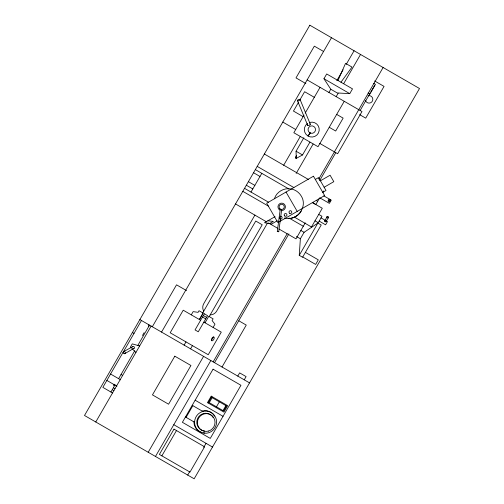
<?xml version="1.0" encoding="UTF-8"?>
<svg xmlns="http://www.w3.org/2000/svg" width="504" height="504" viewBox="0 0 504 504"><rect width="100%" height="100%" fill="white"/><g stroke="black" fill="none" stroke-linecap="round" stroke-linejoin="round"><path stroke-width="0.76" d="M299.25 255.326L300.365 238.77L304.088 232.319L317.873 223.07L321.212 225.004L302.589 257.254L299.25 255.326L317.873 223.07M277.307 231.519L280.186 209.689L280.936 209.67L281.623 209.884L278.75 231.714L277.307 231.519L278.75 231.714M280.936 209.67L280.199 209.727M326.995 216.707L324.708 221.18A0.863 0.687 30 0 0 325.767 221.792L328.495 217.571A0.863 0.687 30 0 0 327.669 216.411A0.863 0.687 30 0 0 327.077 217.438A0.863 0.687 30 0 0 328.495 217.571M274.415 198.759L275.499 196.138A14.899 14.899 0 0 1 288.401 188.685L292.257 189.195A14.899 14.899 0 0 1 301.304 196.138C308.108 206.911 296.717 221.754 284.546 217.974M337.976 80.483L345.555 63.353L352.012 67.082L340.962 82.209M132.439 347.004L132.577 346.765A1.159 1.021 61.1 0 1 134.392 348.069L124.872 353.575M309.897 142.191L302.526 154.955L296.232 158.401L295.388 157.91L296.528 155.919M141.46 320.494L102.854 387.368L112.531 392.956M113.513 385.661L114.339 384.231M142.475 335.5L144.119 332.653M110.918 392.024L115.145 384.697M118.717 378.517L134.707 350.816M137.762 345.517L149.524 325.149M95.766 421.987L151.137 326.075M152.321 326.762L176.532 284.829L186.549 290.613M161.545 332.086L331.506 37.712M298.462 102.394L293.454 111.069L303.131 116.657M300 99.723L304.624 91.715L314.301 97.303M250.992 192.068L261.803 173.344M323.946 78.737L326.699 73.968L352.504 88.868L349.751 93.637L337.239 92.957L330.788 89.233L323.946 78.737L349.751 93.637M304.013 115.12L293.845 132.741L318.03 146.708L344.245 101.304M305.191 113.091L320.053 87.337M191.287 314.855L193.152 311.63L198.116 312.341L199.042 310.729L203.181 313.116L199.458 319.567M254.917 215.063L203.742 303.698A7.447 7.447 0 0 0 203.742 311.151M283.651 165.287L300.195 136.641M328.923 92.459L330.788 89.233M184.124 345.12L185.989 341.895M202.747 312.871L255.761 221.048L262.212 224.771L209.198 316.594M296.232 158.401L296.068 151.225L303.824 137.787M336.804 80.678L343.085 69.798M346.229 64.355L354.085 50.746M199.351 319.511L203.074 313.06M295.388 157.91L296.547 155.906M205.04 322.793L208.769 316.342L213.11 318.849L212.108 320.588L214.969 324.223L213.104 327.449M190.575 348.85L192.44 345.624M336.181 96.648L338.146 93.246M343.646 83.727L360.536 54.47M267.422 223.19L216.644 311.151A7.447 7.447 0 0 1 210.193 314.874M296.163 173.42L313.097 144.087M211.466 340.376L213.438 336.956M148.208 452.264L203.578 356.353M155.465 456.454L210.836 360.543M213.154 361.885L287.135 233.743M318.711 179.052L383.109 67.511M214.534 362.678L288.905 233.869M319.599 180.709L335.733 152.762M360.127 110.508L369.968 93.467M370.755 92.106L374.686 85.289M161.872 455.849L176.476 430.555M186.096 417.35L192.843 405.67M222.043 367.013L246.254 325.086L238.852 320.809M305.248 222.856L296.006 238.858L279.021 229.055M319.567 198.053L315.825 204.536L312.467 202.589M322.888 192.308L323.669 190.953M208.127 402.979L211.85 396.528M216.455 406.816L219.334 401.827M237.787 376.104L239.646 372.878L246.097 376.601L244.238 379.827M223.007 410.596L225.887 405.607M187.715 475.077L189.668 471.7M203.711 447.376L206.048 443.325M310.388 133.012L308.064 136.042L309.922 132.817A3.723 3.723 0 0 1 309.651 126.542A3.723 3.723 0 0 1 315.454 128.948A3.723 3.723 0 0 1 310.823 133.188L309.922 132.817L310.313 133.113M315.321 179.443L318.547 177.578L326 190.481L322.774 192.339M320.412 180.804L330.089 175.216L333.812 181.667L324.135 187.255M275.058 216.632L264.499 222.73L271.725 223.965L277.162 220.828M269.552 223.593L273.319 221.42L267.914 220.758M123.575 351.66L132.766 346.582M134.064 348.491L133.831 348.611A1.159 1.021 61.1 0 1 133.018 348.529M288.382 188.691L288.811 188.937L255.352 169.615M139.652 345.971L132.262 343.873L130.41 347.086L131.525 348.163M323.511 51.44L314.339 46.148L296.006 77.906L305.834 83.576M374.636 80.955L384.054 86.398L365.721 118.157L359.667 114.66M373.653 83.33L375.461 84.376L369.873 94.053L368.065 93.007M307.15 79.89L361.985 111.548L337.636 153.726L319.731 143.388M336.685 114.395L343.136 118.125L335.689 131.021L329.238 127.298M282.801 122.069L295.703 129.515M296.068 151.225L302.526 154.955M264.354 154.016L308.624 179.569M323.789 195.848L331.254 200.157L329.396 203.383L319.889 197.896M257.21 166.389L293.908 187.576M316.329 200.523L317.69 201.31M312.43 202.57L322.276 208.259L311.466 226.983L294.361 217.104M253.55 172.74L260.001 176.463M318.736 214.395L321.962 216.26L318.238 222.711L315.013 220.847M321.029 217.873L327.48 221.596L325.615 224.822L319.164 221.099M324.671 221.048L325.899 221.754M248.396 181.667L254.848 185.39M246.343 185.22L252.794 188.943M244.541 188.338L268.5 202.173M242.808 191.337L268.632 206.243M289.019 218.018L303.288 226.252M300.863 230.454L304.088 232.319M296.491 236.534L300.365 238.77M235.532 203.944L266.786 221.993M268.449 222.951L277.792 228.344M305.399 252.391L318.301 259.844L315.649 264.43L302.747 256.983M203.358 315.536L206.583 317.4M202.501 317.022L205.727 318.887M200.636 320.248L183.223 310.199L170.188 332.779L208.234 354.74L221.269 332.161L203.862 322.113M139.873 319.574L249.543 382.889M132.426 332.476L134.014 333.396M195.143 400.214L223.033 416.317M192.207 405.304L202.828 411.434M121.036 374.491L122.648 375.423M185.459 416.984L194.576 422.245A11.176 10.956 -60 0 0 211.006 431.733A11.176 10.956 -60 0 0 211.17 412.474A11.176 10.956 -60 0 0 194.576 422.245M110.559 374.018L120.639 379.84M106.854 380.438L116.934 386.253M113.381 387.752L114.994 388.685M173.798 424.702L212.499 447.048M112.279 389.655L113.891 390.587M132.18 348.793L135.929 352.422M286.039 192.043L297.215 211.397M300.075 99.515L310.294 124.179M297.473 100.668L307.692 125.332M329.811 200.756L329.729 201.424A0.888 0.882 30 0 1 328.514 201.745A0.888 0.882 30 0 1 328.186 200.535L328.721 200.126A0.888 0.882 30 0 1 328.954 200.094M148.718 324.683L148.787 326.428M368.122 95.773A3.723 3.723 0 0 1 372.683 98.412A3.723 3.723 0 0 1 370.049 102.973A3.723 3.723 0 0 1 365.488 100.34M309.859 122.396A7.447 7.447 0 0 1 319.158 130.675A7.447 7.447 0 0 1 307.875 135.935A7.447 7.447 0 0 1 307.516 123.493M309.689 123.953A1.424 0.636 -22.5 0 1 310.193 124.664A1.424 0.636 -22.5 0 1 308.511 125.54A1.424 0.636 -22.5 0 1 307.705 124.979M202.192 411.069A11.176 10.956 -60 0 1 214.528 416.14M204.851 432.898A11.176 10.956 -60 0 1 203.414 432.816M202.009 432.545A11.176 10.956 -60 0 1 193.939 421.873M202.501 430.536A8.94 8.763 -60 0 1 198.885 416.487A8.94 8.763 -60 0 1 213.249 417.633M204.744 431.021A8.94 8.763 -60 0 1 203.232 430.762M324.727 220.639A0.863 0.687 30 0 1 325.401 220.336M326.252 220.954A0.863 0.687 30 0 1 326.227 221.502M301.304 211.031A14.899 14.899 0 0 1 288.401 218.484M280.356 216.342A1.399 1.399 0 0 1 282.108 217.873A1.399 1.399 0 0 1 280.022 218.906M279.506 218.389A1.399 1.399 0 0 1 279.506 216.997M279.827 210.08A3.723 3.723 0 0 1 279.298 204A3.723 3.723 0 0 1 285.188 205.582A3.723 3.723 0 0 1 281.692 210.578M309.834 25.2L84.502 415.485L194.166 478.8L419.498 88.515L309.834 25.2M174.806 356.183L152.46 394.89L168.588 404.202L190.934 365.495L174.806 356.183M204.359 313.797L195.048 329.925L198.274 331.789L207.585 315.661L204.359 313.797M174 429.125L159.396 454.419L189.989 472.084L204.593 446.79L174 429.125M213.06 369.18L182.391 422.308L210.275 438.404L240.95 385.283L213.06 369.18M211.214 396.163L207.491 402.614L223.94 412.108L227.663 405.657L211.214 396.163M212.146 397.675L209.267 402.664L223.644 410.968L226.523 405.978L212.146 397.675M313.463 176.217L266.685 203.219L277.862 222.573L324.633 195.565L313.463 176.217M211.472 340.408L211.397 340.049A2.148 1.077 -60 0 1 213.324 336.987A2.148 1.077 -60 0 1 213.803 339.318A2.148 1.077 -60 0 1 211.472 340.408M298.084 100.895A1.424 0.636 -22.5 0 0 300.119 99.672A1.424 0.636 -22.5 0 0 298.135 99.71A1.424 0.636 -22.5 0 0 298.084 100.895M208.429 431.09A8.94 8.763 -60 0 0 212.505 416.172A8.94 8.763 -60 0 0 197.732 420.286A8.94 8.763 -60 0 0 208.429 431.09M123.178 352.365A1.159 1.021 61.1 0 0 124.633 353.695A1.159 1.021 61.1 0 0 124.86 351.798A1.159 1.021 61.1 0 0 123.178 352.365M328.583 200.365A0.888 0.882 30 0 0 330.076 200.768A0.888 0.882 30 0 0 329.666 199.288A0.888 0.882 30 0 0 328.583 200.365M284.571 215.888A1.399 1.399 0 0 0 286.908 215.265A1.399 1.399 0 0 0 285.195 213.551A1.399 1.399 0 0 0 284.571 215.888M289.699 213.318A1.399 1.399 0 0 0 291.791 212.108A1.399 1.399 0 0 0 289.699 210.899A1.399 1.399 0 0 0 289.699 213.318M279.852 208.694A2.602 2.602 0 0 0 284.199 207.528A2.602 2.602 0 0 0 281.018 204.347A2.602 2.602 0 0 0 279.852 208.694"/></g></svg>
